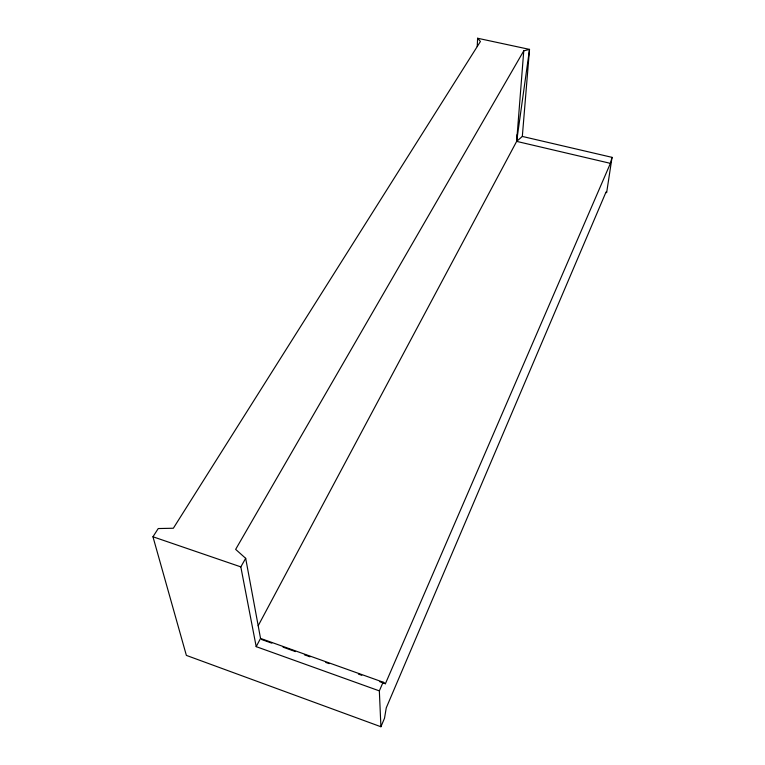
<?xml version="1.0" encoding="UTF-8"?>
<svg xmlns="http://www.w3.org/2000/svg" width="765" height="765" viewBox="0 0 765 765"><rect width="100%" height="100%" fill="white"/><g stroke="black" fill="none" stroke-linecap="round" stroke-linejoin="round"><path stroke-width="1.15" d="M477.226 46.55L477.609 38.25L529.514 49.39L522.323 136.438L516.652 141.382L258.188 625.751M517.178 134.458L516.652 141.382L610.413 163.356L612.038 157.351L522.323 136.438M523.757 50.844L516.652 141.382L529.514 49.39L523.757 50.844L235.649 549.375L245.68 558.326L260.54 638.412L256.199 646.645L379.344 690.881L380.913 726.75L186.373 655.395L152.962 536.772L158.231 528.548L173.349 528.242L480.41 41.52L477.609 38.25M612.038 157.351L606.635 192.732L606.052 191.967L386.258 707.855L384.508 718.268L380.913 726.75M379.344 690.881L383.122 682.179L260.54 638.412M379.775 681.72L385.397 683.738L610.413 163.356M256.199 646.645L240.822 566.884L245.68 558.326M152.962 536.772L240.822 566.884M261.687 639.54L271.805 643.155M283.06 647.171L295.424 651.589M304.422 654.811L310.045 656.819M325.794 662.442L329.17 663.647M358.403 674.089L361.778 675.294M383.122 682.179L385.397 683.738"/></g></svg>
